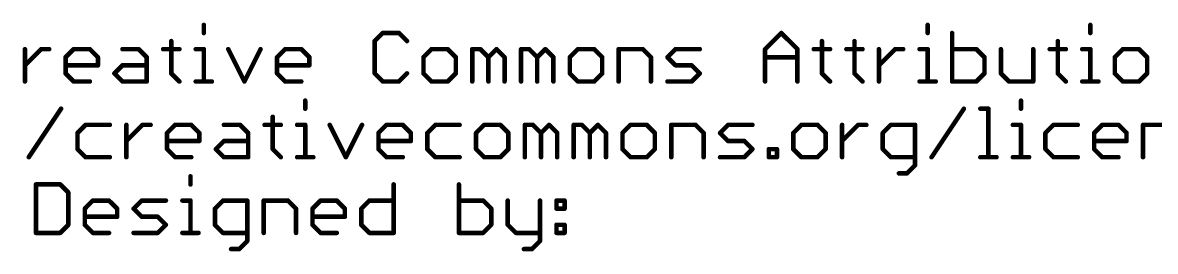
# Model space of a CAD drawing. Extents: x -41 to 66, y -18 to 51.
# Drawn here: x -9.26 to 28.74, y -18.32 to -10.65 of the extents above; entities that cross this region are included whole.
import ezdxf

# ---------------------------------------------------------------- set-up
doc = ezdxf.new("R2010")
doc.units = 0
doc.layers.add('51', color=53, linetype='CONTINUOUS')

msp = doc.modelspace()

# ---------------------------------------------------------------- linework, layer by layer
at = {"layer": '51', "const_width": 0.1524}
for points in [[(-3.1838, -10.7256), (-3.1838, -10.9968)], [(2.8191, -10.9968), (2.548, -11.268)], [(3.3615, -10.9968), (2.8191, -10.9968)], [(3.6326, -11.268), (3.3615, -10.9968)], [(15.6452, -11.5391), (16.1876, -10.9968)], [(16.1876, -10.9968), (16.7299, -11.5391)], [(21.1007, -10.7256), (21.1007, -10.9968)], [(21.921, -10.9968), (21.921, -12.6238)], [(26.5579, -10.7256), (26.5579, -10.9968)], [(-4.2752, -11.268), (-4.2752, -12.3526)], [(2.548, -11.268), (2.548, -12.3526)], [(17.5536, -11.268), (17.5536, -12.3526)], [(18.645, -11.268), (18.645, -12.3526)], [(25.4665, -11.268), (25.4665, -12.3526)], [(-9.185, -12.6238), (-9.185, -11.5391)], [(-9.185, -12.0815), (-8.6426, -11.5391)], [(-8.6426, -11.5391), (-8.3715, -11.5391)], [(-7.8207, -11.8103), (-7.5495, -11.5391)], [(-7.8207, -12.3526), (-7.8207, -11.8103)], [(-7.5495, -11.5391), (-7.0072, -11.5391)], [(-7.0072, -11.5391), (-6.736, -11.8103)], [(-6.736, -11.8103), (-6.736, -12.0815)], [(-5.9124, -11.5391), (-5.37, -11.5391)], [(-5.37, -11.5391), (-5.0989, -11.8103)], [(-5.0989, -11.8103), (-5.0989, -12.6238)], [(-4.5464, -11.5391), (-4.004, -11.5391)], [(-3.4549, -11.5391), (-3.1838, -11.5391)], [(-3.1838, -11.5391), (-3.1838, -12.6238)], [(-2.3635, -11.5391), (-1.8212, -12.6238)], [(-1.8212, -12.6238), (-1.2788, -11.5391)], [(-0.7263, -11.8103), (-0.4552, -11.5391)], [(-0.7263, -12.3526), (-0.7263, -11.8103)], [(-0.4552, -11.5391), (0.0872, -11.5391)], [(0.0872, -11.5391), (0.3583, -11.8103)], [(0.3583, -11.8103), (0.3583, -12.0815)], [(4.4563, -11.5391), (4.1851, -11.8103)], [(4.1851, -11.8103), (4.1851, -12.3526)], [(4.9986, -11.5391), (4.4563, -11.5391)], [(5.2698, -11.8103), (4.9986, -11.5391)], [(5.2698, -12.3526), (5.2698, -11.8103)], [(5.8223, -12.6238), (5.8223, -11.5391)], [(5.8223, -11.5391), (6.0935, -11.5391)], [(6.0935, -11.5391), (6.3646, -11.8103)], [(6.3646, -11.8103), (6.6358, -11.5391)], [(6.3646, -11.8103), (6.3646, -12.6238)], [(6.6358, -11.5391), (6.907, -11.8103)], [(6.907, -11.8103), (6.907, -12.6238)], [(7.4595, -12.6238), (7.4595, -11.5391)], [(7.4595, -11.5391), (7.7306, -11.5391)], [(7.7306, -11.5391), (8.0018, -11.8103)], [(8.0018, -11.8103), (8.2729, -11.5391)], [(8.0018, -11.8103), (8.0018, -12.6238)], [(8.2729, -11.5391), (8.5441, -11.8103)], [(8.5441, -11.8103), (8.5441, -12.6238)], [(9.3678, -11.5391), (9.0966, -11.8103)], [(9.0966, -11.8103), (9.0966, -12.3526)], [(9.9101, -11.5391), (9.3678, -11.5391)], [(10.1813, -11.8103), (9.9101, -11.5391)], [(10.1813, -12.3526), (10.1813, -11.8103)], [(10.7338, -12.6238), (10.7338, -11.5391)], [(10.7338, -11.5391), (11.5473, -11.5391)], [(11.5473, -11.5391), (11.8184, -11.8103)], [(11.8184, -11.8103), (11.8184, -12.6238)], [(12.3709, -11.8103), (12.6421, -11.5391)], [(12.6421, -12.0815), (12.3709, -11.8103)], [(12.6421, -11.5391), (13.4556, -11.5391)], [(15.6452, -12.6238), (15.6452, -11.5391)], [(15.6452, -11.8103), (16.7299, -11.8103)], [(16.7299, -11.5391), (16.7299, -12.6238)], [(17.2824, -11.5391), (17.8247, -11.5391)], [(18.3738, -11.5391), (18.9162, -11.5391)], [(19.4653, -12.6238), (19.4653, -11.5391)], [(19.4653, -12.0815), (20.0076, -11.5391)], [(20.0076, -11.5391), (20.2788, -11.5391)], [(20.8296, -11.5391), (21.1007, -11.5391)], [(21.1007, -11.5391), (21.1007, -12.6238)], [(22.7345, -11.5391), (21.921, -11.5391)], [(23.0057, -11.8103), (22.7345, -11.5391)], [(23.0057, -12.3526), (23.0057, -11.8103)], [(23.5582, -11.5391), (23.5582, -12.3526)], [(24.6428, -12.6238), (24.6428, -11.5391)], [(25.1953, -11.5391), (25.7376, -11.5391)], [(26.2867, -11.5391), (26.5579, -11.5391)], [(26.5579, -11.5391), (26.5579, -12.6238)], [(27.6493, -11.5391), (27.3782, -11.8103)], [(27.3782, -11.8103), (27.3782, -12.3526)], [(28.1917, -11.5391), (27.6493, -11.5391)], [(28.4628, -11.8103), (28.1917, -11.5391)], [(28.4628, -12.3526), (28.4628, -11.8103)], [(-6.736, -12.0815), (-7.8207, -12.0815)], [(-6.1835, -12.3526), (-5.9124, -12.0815)], [(-5.9124, -12.0815), (-5.0989, -12.0815)], [(0.3583, -12.0815), (-0.7263, -12.0815)], [(13.1844, -12.0815), (12.6421, -12.0815)], [(13.4556, -12.3526), (13.1844, -12.0815)], [(-7.5495, -12.6238), (-7.8207, -12.3526)], [(-5.9124, -12.6238), (-6.1835, -12.3526)], [(-4.2752, -12.3526), (-4.004, -12.6238)], [(-0.4552, -12.6238), (-0.7263, -12.3526)], [(2.548, -12.3526), (2.8191, -12.6238)], [(3.3615, -12.6238), (3.6326, -12.3526)], [(4.1851, -12.3526), (4.4563, -12.6238)], [(4.9986, -12.6238), (5.2698, -12.3526)], [(9.0966, -12.3526), (9.3678, -12.6238)], [(9.9101, -12.6238), (10.1813, -12.3526)], [(13.1844, -12.6238), (13.4556, -12.3526)], [(17.5536, -12.3526), (17.8247, -12.6238)], [(18.645, -12.3526), (18.9162, -12.6238)], [(22.7345, -12.6238), (23.0057, -12.3526)], [(23.5582, -12.3526), (23.8293, -12.6238)], [(25.4665, -12.3526), (25.7376, -12.6238)], [(27.3782, -12.3526), (27.6493, -12.6238)], [(28.1917, -12.6238), (28.4628, -12.3526)], [(-7.0072, -12.6238), (-7.5495, -12.6238)], [(-5.0989, -12.6238), (-5.9124, -12.6238)], [(-3.4549, -12.6238), (-2.9126, -12.6238)], [(0.0872, -12.6238), (-0.4552, -12.6238)], [(2.8191, -12.6238), (3.3615, -12.6238)], [(4.4563, -12.6238), (4.9986, -12.6238)], [(9.3678, -12.6238), (9.9101, -12.6238)], [(12.3709, -12.6238), (13.1844, -12.6238)], [(20.8296, -12.6238), (21.3719, -12.6238)], [(21.921, -12.6238), (22.7345, -12.6238)], [(23.8293, -12.6238), (24.6428, -12.6238)], [(26.2867, -12.6238), (26.8291, -12.6238)], [(27.6493, -12.6238), (28.1917, -12.6238)], [(0.219, -13.2656), (0.219, -13.5368)], [(24.2306, -13.2656), (24.2306, -13.5368)], [(-9.0566, -15.1638), (-7.9719, -13.5368)], [(21.2308, -15.1638), (22.3155, -13.5368)], [(22.868, -13.5368), (23.1391, -13.5368)], [(23.1391, -13.5368), (23.1391, -15.1638)], [(-7.1482, -14.0791), (-7.4194, -14.3503)], [(-6.3348, -14.0791), (-7.1482, -14.0791)], [(-5.7823, -15.1638), (-5.7823, -14.0791)], [(-5.7823, -14.6215), (-5.2399, -14.0791)], [(-5.2399, -14.0791), (-4.9688, -14.0791)], [(-4.418, -14.3503), (-4.1468, -14.0791)], [(-4.1468, -14.0791), (-3.6045, -14.0791)], [(-3.6045, -14.0791), (-3.3333, -14.3503)], [(-2.5096, -14.0791), (-1.9673, -14.0791)], [(-1.9673, -14.0791), (-1.6961, -14.3503)], [(-1.1436, -14.0791), (-0.6013, -14.0791)], [(-0.8725, -13.808), (-0.8725, -14.8926)], [(-0.0522, -14.0791), (0.219, -14.0791)], [(0.219, -14.0791), (0.219, -15.1638)], [(1.0392, -14.0791), (1.5816, -15.1638)], [(1.5816, -15.1638), (2.1239, -14.0791)], [(2.6764, -14.3503), (2.9476, -14.0791)], [(2.9476, -14.0791), (3.4899, -14.0791)], [(3.4899, -14.0791), (3.761, -14.3503)], [(4.5847, -14.0791), (4.3135, -14.3503)], [(5.3982, -14.0791), (4.5847, -14.0791)], [(6.2219, -14.0791), (5.9507, -14.3503)], [(6.7642, -14.0791), (6.2219, -14.0791)], [(7.0354, -14.3503), (6.7642, -14.0791)], [(7.5879, -15.1638), (7.5879, -14.0791)], [(7.5879, -14.0791), (7.859, -14.0791)], [(7.859, -14.0791), (8.1302, -14.3503)], [(8.1302, -14.3503), (8.4014, -14.0791)], [(8.4014, -14.0791), (8.6725, -14.3503)], [(9.225, -15.1638), (9.225, -14.0791)], [(9.225, -14.0791), (9.4962, -14.0791)], [(9.4962, -14.0791), (9.7673, -14.3503)], [(9.7673, -14.3503), (10.0385, -14.0791)], [(10.0385, -14.0791), (10.3097, -14.3503)], [(11.1333, -14.0791), (10.8622, -14.3503)], [(11.6757, -14.0791), (11.1333, -14.0791)], [(11.9468, -14.3503), (11.6757, -14.0791)], [(12.4993, -15.1638), (12.4993, -14.0791)], [(12.4993, -14.0791), (13.3128, -14.0791)], [(13.3128, -14.0791), (13.584, -14.3503)], [(14.1365, -14.3503), (14.4076, -14.0791)], [(14.4076, -14.0791), (15.2211, -14.0791)], [(16.8634, -14.0791), (16.5922, -14.3503)], [(17.4057, -14.0791), (16.8634, -14.0791)], [(17.6769, -14.3503), (17.4057, -14.0791)], [(18.2294, -15.1638), (18.2294, -14.0791)], [(18.2294, -14.6215), (18.7717, -14.0791)], [(18.7717, -14.0791), (19.0429, -14.0791)], [(19.8648, -14.0791), (19.5937, -14.3503)], [(20.6783, -14.0791), (19.8648, -14.0791)], [(20.6783, -15.435), (20.6783, -14.0791)], [(23.9594, -14.0791), (24.2306, -14.0791)], [(24.2306, -14.0791), (24.2306, -15.1638)], [(25.322, -14.0791), (25.0509, -14.3503)], [(26.1355, -14.0791), (25.322, -14.0791)], [(26.688, -14.3503), (26.9592, -14.0791)], [(26.9592, -14.0791), (27.5015, -14.0791)], [(27.5015, -14.0791), (27.7727, -14.3503)], [(28.3252, -15.1638), (28.3252, -14.0791)], [(28.3252, -14.0791), (29.1387, -14.0791)], [(-7.4194, -14.3503), (-7.4194, -14.8926)], [(-4.418, -14.8926), (-4.418, -14.3503)], [(-3.3333, -14.3503), (-3.3333, -14.6215)], [(-1.6961, -14.3503), (-1.6961, -15.1638)], [(2.6764, -14.8926), (2.6764, -14.3503)], [(3.761, -14.3503), (3.761, -14.6215)], [(4.3135, -14.3503), (4.3135, -14.8926)], [(5.9507, -14.3503), (5.9507, -14.8926)], [(7.0354, -14.8926), (7.0354, -14.3503)], [(8.1302, -14.3503), (8.1302, -15.1638)], [(8.6725, -14.3503), (8.6725, -15.1638)], [(9.7673, -14.3503), (9.7673, -15.1638)], [(10.3097, -14.3503), (10.3097, -15.1638)], [(10.8622, -14.3503), (10.8622, -14.8926)], [(11.9468, -14.8926), (11.9468, -14.3503)], [(13.584, -14.3503), (13.584, -15.1638)], [(14.4076, -14.6215), (14.1365, -14.3503)], [(16.5922, -14.3503), (16.5922, -14.8926)], [(17.6769, -14.8926), (17.6769, -14.3503)], [(19.5937, -14.3503), (19.5937, -14.8926)], [(25.0509, -14.3503), (25.0509, -14.8926)], [(26.688, -14.8926), (26.688, -14.3503)], [(27.7727, -14.3503), (27.7727, -14.6215)], [(-7.4194, -14.8926), (-7.1482, -15.1638)], [(-3.3333, -14.6215), (-4.418, -14.6215)], [(-4.1468, -15.1638), (-4.418, -14.8926)], [(-2.7808, -14.8926), (-2.5096, -14.6215)], [(-2.5096, -15.1638), (-2.7808, -14.8926)], [(-2.5096, -14.6215), (-1.6961, -14.6215)], [(-0.8725, -14.8926), (-0.6013, -15.1638)], [(3.761, -14.6215), (2.6764, -14.6215)], [(2.9476, -15.1638), (2.6764, -14.8926)], [(4.3135, -14.8926), (4.5847, -15.1638)], [(5.9507, -14.8926), (6.2219, -15.1638)], [(6.7642, -15.1638), (7.0354, -14.8926)], [(10.8622, -14.8926), (11.1333, -15.1638)], [(11.6757, -15.1638), (11.9468, -14.8926)], [(14.95, -14.6215), (14.4076, -14.6215)], [(15.2211, -14.8926), (14.95, -14.6215)], [(14.95, -15.1638), (15.2211, -14.8926)], [(15.7736, -15.1638), (15.7736, -14.8926)], [(15.7736, -14.8926), (16.0448, -14.8926)], [(16.0448, -14.8926), (16.0448, -15.1638)], [(16.5922, -14.8926), (16.8634, -15.1638)], [(17.4057, -15.1638), (17.6769, -14.8926)], [(19.5937, -14.8926), (19.8648, -15.1638)], [(25.0509, -14.8926), (25.322, -15.1638)], [(27.7727, -14.6215), (26.688, -14.6215)], [(26.9592, -15.1638), (26.688, -14.8926)], [(-7.1482, -15.1638), (-6.3348, -15.1638)], [(-3.6045, -15.1638), (-4.1468, -15.1638)], [(-1.6961, -15.1638), (-2.5096, -15.1638)], [(-0.0522, -15.1638), (0.4901, -15.1638)], [(3.4899, -15.1638), (2.9476, -15.1638)], [(4.5847, -15.1638), (5.3982, -15.1638)], [(6.2219, -15.1638), (6.7642, -15.1638)], [(11.1333, -15.1638), (11.6757, -15.1638)], [(14.1365, -15.1638), (14.95, -15.1638)], [(16.0448, -15.1638), (15.7736, -15.1638)], [(16.8634, -15.1638), (17.4057, -15.1638)], [(19.8648, -15.1638), (20.6783, -15.1638)], [(22.868, -15.1638), (23.4103, -15.1638)], [(23.9594, -15.1638), (24.5017, -15.1638)], [(25.322, -15.1638), (26.1355, -15.1638)], [(27.5015, -15.1638), (26.9592, -15.1638)], [(20.4072, -15.7061), (20.6783, -15.435)], [(-3.6312, -15.8056), (-3.6312, -16.0768)], [(20.136, -15.7061), (20.4072, -15.7061)], [(-8.8138, -16.0768), (-8.8138, -17.7038)], [(-8.0003, -16.0768), (-8.8138, -16.0768)], [(-7.7291, -16.348), (-8.0003, -16.0768)], [(-7.7291, -17.4326), (-7.7291, -16.348)], [(3.1852, -16.0768), (3.1852, -17.7038)], [(5.3749, -16.0768), (5.3749, -17.7038)], [(-7.1766, -16.8903), (-6.9055, -16.6191)], [(-6.9055, -16.6191), (-6.3632, -16.6191)], [(-6.3632, -16.6191), (-6.092, -16.8903)], [(-5.5395, -16.8903), (-5.2683, -16.6191)], [(-5.2683, -16.6191), (-4.4548, -16.6191)], [(-3.9023, -16.6191), (-3.6312, -16.6191)], [(-3.6312, -16.6191), (-3.6312, -17.7038)], [(-2.5397, -16.6191), (-2.8109, -16.8903)], [(-1.7262, -16.6191), (-2.5397, -16.6191)], [(-1.7262, -17.975), (-1.7262, -16.6191)], [(-1.1737, -17.7038), (-1.1737, -16.6191)], [(-1.1737, -16.6191), (-0.3602, -16.6191)], [(-0.3602, -16.6191), (-0.0891, -16.8903)], [(0.4634, -16.8903), (0.7346, -16.6191)], [(0.7346, -16.6191), (1.2769, -16.6191)], [(1.2769, -16.6191), (1.5481, -16.8903)], [(2.1006, -16.8903), (2.3717, -16.6191)], [(2.3717, -16.6191), (3.1852, -16.6191)], [(6.1884, -16.6191), (5.3749, -16.6191)], [(6.4595, -16.8903), (6.1884, -16.6191)], [(7.012, -16.6191), (7.012, -17.4326)], [(8.0967, -16.6191), (8.0967, -17.975)], [(8.6492, -16.6191), (8.9204, -16.6191)], [(8.6492, -16.8903), (8.6492, -16.6191)], [(8.9204, -16.6191), (8.9204, -16.8903)], [(-7.1766, -17.4326), (-7.1766, -16.8903)], [(-6.092, -17.1615), (-7.1766, -17.1615)], [(-6.092, -16.8903), (-6.092, -17.1615)], [(-5.2683, -17.1615), (-5.5395, -16.8903)], [(-4.726, -17.1615), (-5.2683, -17.1615)], [(-4.4548, -17.4326), (-4.726, -17.1615)], [(-2.8109, -16.8903), (-2.8109, -17.4326)], [(-0.0891, -16.8903), (-0.0891, -17.7038)], [(0.4634, -17.4326), (0.4634, -16.8903)], [(1.5481, -17.1615), (0.4634, -17.1615)], [(1.5481, -16.8903), (1.5481, -17.1615)], [(2.1006, -17.4326), (2.1006, -16.8903)], [(6.4595, -17.4326), (6.4595, -16.8903)], [(8.9204, -16.8903), (8.6492, -16.8903)], [(-8.0003, -17.7038), (-7.7291, -17.4326)], [(-6.9055, -17.7038), (-7.1766, -17.4326)], [(-4.726, -17.7038), (-4.4548, -17.4326)], [(-2.8109, -17.4326), (-2.5397, -17.7038)], [(0.7346, -17.7038), (0.4634, -17.4326)], [(2.3717, -17.7038), (2.1006, -17.4326)], [(6.1884, -17.7038), (6.4595, -17.4326)], [(7.012, -17.4326), (7.2832, -17.7038)], [(8.6492, -17.4326), (8.9204, -17.4326)], [(8.6492, -17.7038), (8.6492, -17.4326)], [(8.9204, -17.4326), (8.9204, -17.7038)], [(-8.8138, -17.7038), (-8.0003, -17.7038)], [(-6.3632, -17.7038), (-6.9055, -17.7038)], [(-5.5395, -17.7038), (-4.726, -17.7038)], [(-3.9023, -17.7038), (-3.36, -17.7038)], [(-2.5397, -17.7038), (-1.7262, -17.7038)], [(1.2769, -17.7038), (0.7346, -17.7038)], [(3.1852, -17.7038), (2.3717, -17.7038)], [(5.3749, -17.7038), (6.1884, -17.7038)], [(7.2832, -17.7038), (8.0967, -17.7038)], [(8.9204, -17.7038), (8.6492, -17.7038)], [(-2.2686, -18.2461), (-1.9974, -18.2461)], [(-1.9974, -18.2461), (-1.7262, -17.975)], [(7.8255, -18.2461), (7.5544, -18.2461)], [(8.0967, -17.975), (7.8255, -18.2461)]]:
    msp.add_lwpolyline(points, dxfattribs=at)
at = {"layer": '51', "const_width": 0.0762}
for points in [[(-3.1457, -10.7256, 1), (-3.2219, -10.7256)], [(-3.2219, -10.9968, 1), (-3.1457, -10.9968)], [(2.8191, -10.9587, 1), (2.8191, -11.0349)], [(2.8461, -11.0238, 1), (2.7922, -10.9699)], [(3.3884, -10.9699, 1), (3.3345, -11.0238)], [(3.3615, -11.0349, 1), (3.3615, -10.9587)], [(16.2145, -10.9699, 1), (16.1606, -11.0238)], [(16.2145, -11.0238, 1), (16.1606, -10.9699)], [(21.1388, -10.7256, 1), (21.0626, -10.7256)], [(21.0626, -10.9968, 1), (21.1388, -10.9968)], [(21.9591, -10.9968, 1), (21.8829, -10.9968)], [(26.596, -10.7256, 1), (26.5198, -10.7256)], [(26.5198, -10.9968, 1), (26.596, -10.9968)], [(-4.2371, -11.268, 1), (-4.3133, -11.268)], [(2.521, -11.241, 1), (2.5749, -11.2949)], [(2.5861, -11.268, 1), (2.5099, -11.268)], [(3.6057, -11.2949, 1), (3.6596, -11.241)], [(17.5917, -11.268, 1), (17.5155, -11.268)], [(18.6831, -11.268, 1), (18.6069, -11.268)], [(25.5046, -11.268, 1), (25.4284, -11.268)], [(-9.1469, -11.5391, 1), (-9.2231, -11.5391)], [(-8.6426, -11.501, 1), (-8.6426, -11.5772)], [(-8.6157, -11.5661, 1), (-8.6696, -11.5122)], [(-8.3715, -11.5772, 1), (-8.3715, -11.501)], [(-7.7826, -11.8103, 1), (-7.8588, -11.8103)], [(-7.8476, -11.7834, 1), (-7.7937, -11.8372)], [(-7.5495, -11.501, 1), (-7.5495, -11.5772)], [(-7.5226, -11.5661, 1), (-7.5765, -11.5122)], [(-6.9802, -11.5122, 1), (-7.0341, -11.5661)], [(-7.0072, -11.5772, 1), (-7.0072, -11.501)], [(-6.6979, -11.8103, 1), (-6.7741, -11.8103)], [(-6.763, -11.8372, 1), (-6.7091, -11.7834)], [(-5.9124, -11.501, 1), (-5.9124, -11.5772)], [(-5.3431, -11.5122, 1), (-5.397, -11.5661)], [(-5.37, -11.5772, 1), (-5.37, -11.501)], [(-5.0608, -11.8103, 1), (-5.137, -11.8103)], [(-5.1258, -11.8372, 1), (-5.0719, -11.7834)], [(-4.5464, -11.501, 1), (-4.5464, -11.5772)], [(-4.004, -11.5772, 1), (-4.004, -11.501)], [(-3.4549, -11.501, 1), (-3.4549, -11.5772)], [(-3.1457, -11.5391, 1), (-3.2219, -11.5391)], [(-3.1838, -11.5772, 1), (-3.1838, -11.501)], [(-2.3294, -11.5221, 1), (-2.3976, -11.5562)], [(-1.2448, -11.5562, 1), (-1.3129, -11.5221)], [(-0.6882, -11.8103, 1), (-0.7644, -11.8103)], [(-0.7533, -11.7834, 1), (-0.6994, -11.8372)], [(-0.4552, -11.501, 1), (-0.4552, -11.5772)], [(-0.4282, -11.5661, 1), (-0.4821, -11.5122)], [(0.1141, -11.5122, 1), (0.0602, -11.5661)], [(0.0872, -11.5772, 1), (0.0872, -11.501)], [(0.3964, -11.8103, 1), (0.3202, -11.8103)], [(0.3314, -11.8372, 1), (0.3853, -11.7834)], [(4.2232, -11.8103, 1), (4.147, -11.8103)], [(4.1582, -11.7834, 1), (4.2121, -11.8372)], [(4.4563, -11.501, 1), (4.4563, -11.5772)], [(4.4832, -11.5661, 1), (4.4294, -11.5122)], [(5.0256, -11.5122, 1), (4.9717, -11.5661)], [(4.9986, -11.5772, 1), (4.9986, -11.501)], [(5.3079, -11.8103, 1), (5.2317, -11.8103)], [(5.2429, -11.8372, 1), (5.2967, -11.7834)], [(5.8604, -11.5391, 1), (5.7842, -11.5391)], [(5.8223, -11.501, 1), (5.8223, -11.5772)], [(6.1204, -11.5122, 1), (6.0665, -11.5661)], [(6.0935, -11.5772, 1), (6.0935, -11.501)], [(6.4027, -11.8103, 1), (6.3265, -11.8103)], [(6.3377, -11.7834, 1), (6.3916, -11.8372)], [(6.3377, -11.8372, 1), (6.3916, -11.7834)], [(6.6627, -11.5122, 1), (6.6088, -11.5661)], [(6.6627, -11.5661, 1), (6.6088, -11.5122)], [(6.9451, -11.8103, 1), (6.8689, -11.8103)], [(6.88, -11.8372, 1), (6.9339, -11.7834)], [(7.4976, -11.5391, 1), (7.4214, -11.5391)], [(7.4595, -11.501, 1), (7.4595, -11.5772)], [(7.7576, -11.5122, 1), (7.7037, -11.5661)], [(7.7306, -11.5772, 1), (7.7306, -11.501)], [(8.0399, -11.8103, 1), (7.9637, -11.8103)], [(7.9748, -11.7834, 1), (8.0287, -11.8372)], [(7.9748, -11.8372, 1), (8.0287, -11.7834)], [(8.2999, -11.5122, 1), (8.246, -11.5661)], [(8.2999, -11.5661, 1), (8.246, -11.5122)], [(8.5822, -11.8103, 1), (8.506, -11.8103)], [(8.5172, -11.8372, 1), (8.5711, -11.7834)], [(9.1347, -11.8103, 1), (9.0585, -11.8103)], [(9.0697, -11.7834, 1), (9.1235, -11.8372)], [(9.3678, -11.501, 1), (9.3678, -11.5772)], [(9.3947, -11.5661, 1), (9.3408, -11.5122)], [(9.937, -11.5122, 1), (9.8832, -11.5661)], [(9.9101, -11.5772, 1), (9.9101, -11.501)], [(10.2194, -11.8103, 1), (10.1432, -11.8103)], [(10.1543, -11.8372, 1), (10.2082, -11.7834)], [(10.7719, -11.5391, 1), (10.6957, -11.5391)], [(10.7338, -11.501, 1), (10.7338, -11.5772)], [(11.5742, -11.5122, 1), (11.5203, -11.5661)], [(11.5473, -11.5772, 1), (11.5473, -11.501)], [(11.8565, -11.8103, 1), (11.7803, -11.8103)], [(11.7915, -11.8372, 1), (11.8454, -11.7834)], [(12.3979, -11.7834, 1), (12.344, -11.8372)], [(12.344, -11.7834, 1), (12.3979, -11.8372)], [(12.6421, -11.501, 1), (12.6421, -11.5772)], [(12.669, -11.5661, 1), (12.6151, -11.5122)], [(13.4556, -11.5772, 1), (13.4556, -11.501)], [(15.6833, -11.5391, 1), (15.6071, -11.5391)], [(15.6183, -11.5122, 1), (15.6722, -11.5661)], [(15.6452, -11.7722, 1), (15.6452, -11.8484)], [(16.768, -11.5391, 1), (16.6918, -11.5391)], [(16.7029, -11.5661, 1), (16.7568, -11.5122)], [(16.7299, -11.8484, 1), (16.7299, -11.7722)], [(17.2824, -11.501, 1), (17.2824, -11.5772)], [(17.8247, -11.5772, 1), (17.8247, -11.501)], [(18.3738, -11.501, 1), (18.3738, -11.5772)], [(18.9162, -11.5772, 1), (18.9162, -11.501)], [(19.5034, -11.5391, 1), (19.4272, -11.5391)], [(20.0076, -11.501, 1), (20.0076, -11.5772)], [(20.0345, -11.5661, 1), (19.9806, -11.5122)], [(20.2788, -11.5772, 1), (20.2788, -11.501)], [(20.8296, -11.501, 1), (20.8296, -11.5772)], [(21.1388, -11.5391, 1), (21.0626, -11.5391)], [(21.1007, -11.5772, 1), (21.1007, -11.501)], [(21.921, -11.501, 1), (21.921, -11.5772)], [(22.7614, -11.5122, 1), (22.7075, -11.5661)], [(22.7345, -11.5772, 1), (22.7345, -11.501)], [(23.0438, -11.8103, 1), (22.9676, -11.8103)], [(22.9787, -11.8372, 1), (23.0326, -11.7834)], [(23.5963, -11.5391, 1), (23.5201, -11.5391)], [(24.6809, -11.5391, 1), (24.6047, -11.5391)], [(25.1953, -11.501, 1), (25.1953, -11.5772)], [(25.7376, -11.5772, 1), (25.7376, -11.501)], [(26.2867, -11.501, 1), (26.2867, -11.5772)], [(26.596, -11.5391, 1), (26.5198, -11.5391)], [(26.5579, -11.5772, 1), (26.5579, -11.501)], [(27.4163, -11.8103, 1), (27.3401, -11.8103)], [(27.3512, -11.7834, 1), (27.4051, -11.8372)], [(27.6493, -11.501, 1), (27.6493, -11.5772)], [(27.6763, -11.5661, 1), (27.6224, -11.5122)], [(28.2186, -11.5122, 1), (28.1647, -11.5661)], [(28.1917, -11.5772, 1), (28.1917, -11.501)], [(28.5009, -11.8103, 1), (28.4247, -11.8103)], [(28.4359, -11.8372, 1), (28.4898, -11.7834)], [(-9.2119, -12.0545, 1), (-9.158, -12.1084)], [(-7.8207, -12.0434, 1), (-7.8207, -12.1196)], [(-6.7741, -12.0815, 1), (-6.6979, -12.0815)], [(-6.736, -12.1196, 1), (-6.736, -12.0434)], [(-5.9124, -12.0434, 1), (-5.9124, -12.1196)], [(-5.8854, -12.1084, 1), (-5.9393, -12.0545)], [(-5.0989, -12.1196, 1), (-5.0989, -12.0434)], [(-0.7263, -12.0434, 1), (-0.7263, -12.1196)], [(0.3202, -12.0815, 1), (0.3964, -12.0815)], [(0.3583, -12.1196, 1), (0.3583, -12.0434)], [(12.6421, -12.0434, 1), (12.6421, -12.1196)], [(12.6151, -12.1084, 1), (12.669, -12.0545)], [(13.2114, -12.0545, 1), (13.1575, -12.1084)], [(13.1844, -12.1196, 1), (13.1844, -12.0434)], [(19.4383, -12.0545, 1), (19.4922, -12.1084)], [(-7.7937, -12.3257, 1), (-7.8476, -12.3796)], [(-7.8588, -12.3526, 1), (-7.7826, -12.3526)], [(-6.1566, -12.3257, 1), (-6.2105, -12.3796)], [(-6.2105, -12.3257, 1), (-6.1566, -12.3796)], [(-4.2483, -12.3257, 1), (-4.3021, -12.3796)], [(-4.3133, -12.3526, 1), (-4.2371, -12.3526)], [(-0.6994, -12.3257, 1), (-0.7533, -12.3796)], [(-0.7644, -12.3526, 1), (-0.6882, -12.3526)], [(2.5749, -12.3257, 1), (2.521, -12.3796)], [(2.5099, -12.3526, 1), (2.5861, -12.3526)], [(3.6596, -12.3796, 1), (3.6057, -12.3257)], [(4.2121, -12.3257, 1), (4.1582, -12.3796)], [(4.147, -12.3526, 1), (4.2232, -12.3526)], [(5.2317, -12.3526, 1), (5.3079, -12.3526)], [(5.2967, -12.3796, 1), (5.2429, -12.3257)], [(9.1235, -12.3257, 1), (9.0697, -12.3796)], [(9.0585, -12.3526, 1), (9.1347, -12.3526)], [(10.1432, -12.3526, 1), (10.2194, -12.3526)], [(10.2082, -12.3796, 1), (10.1543, -12.3257)], [(13.4825, -12.3796, 1), (13.4286, -12.3257)], [(13.4286, -12.3796, 1), (13.4825, -12.3257)], [(17.5805, -12.3257, 1), (17.5266, -12.3796)], [(17.5155, -12.3526, 1), (17.5917, -12.3526)], [(18.6719, -12.3257, 1), (18.618, -12.3796)], [(18.6069, -12.3526, 1), (18.6831, -12.3526)], [(22.9676, -12.3526, 1), (23.0438, -12.3526)], [(23.0326, -12.3796, 1), (22.9787, -12.3257)], [(23.5851, -12.3257, 1), (23.5312, -12.3796)], [(23.5201, -12.3526, 1), (23.5963, -12.3526)], [(25.4934, -12.3257, 1), (25.4395, -12.3796)], [(25.4284, -12.3526, 1), (25.5046, -12.3526)], [(27.4051, -12.3257, 1), (27.3512, -12.3796)], [(27.3401, -12.3526, 1), (27.4163, -12.3526)], [(28.4247, -12.3526, 1), (28.5009, -12.3526)], [(28.4898, -12.3796, 1), (28.4359, -12.3257)], [(-9.2231, -12.6238, 1), (-9.1469, -12.6238)], [(-7.5495, -12.5857, 1), (-7.5495, -12.6619)], [(-7.5765, -12.6507, 1), (-7.5226, -12.5969)], [(-7.0072, -12.6619, 1), (-7.0072, -12.5857)], [(-5.9124, -12.5857, 1), (-5.9124, -12.6619)], [(-5.9393, -12.6507, 1), (-5.8854, -12.5969)], [(-5.137, -12.6238, 1), (-5.0608, -12.6238)], [(-5.0989, -12.6619, 1), (-5.0989, -12.5857)], [(-4.031, -12.6507, 1), (-3.9771, -12.5969)], [(-3.4549, -12.5857, 1), (-3.4549, -12.6619)], [(-3.2219, -12.6238, 1), (-3.1457, -12.6238)], [(-2.9126, -12.6619, 1), (-2.9126, -12.5857)], [(-1.8552, -12.6068, 1), (-1.7871, -12.6408)], [(-1.8552, -12.6408, 1), (-1.7871, -12.6068)], [(-0.4552, -12.5857, 1), (-0.4552, -12.6619)], [(-0.4821, -12.6507, 1), (-0.4282, -12.5969)], [(0.0872, -12.6619, 1), (0.0872, -12.5857)], [(2.8191, -12.5857, 1), (2.8191, -12.6619)], [(2.7922, -12.6507, 1), (2.8461, -12.5969)], [(3.3345, -12.5969, 1), (3.3884, -12.6507)], [(3.3615, -12.6619, 1), (3.3615, -12.5857)], [(4.4563, -12.5857, 1), (4.4563, -12.6619)], [(4.4294, -12.6507, 1), (4.4832, -12.5969)], [(4.9717, -12.5969, 1), (5.0256, -12.6507)], [(4.9986, -12.6619, 1), (4.9986, -12.5857)], [(5.7842, -12.6238, 1), (5.8604, -12.6238)], [(6.3265, -12.6238, 1), (6.4027, -12.6238)], [(6.8689, -12.6238, 1), (6.9451, -12.6238)], [(7.4214, -12.6238, 1), (7.4976, -12.6238)], [(7.9637, -12.6238, 1), (8.0399, -12.6238)], [(8.506, -12.6238, 1), (8.5822, -12.6238)], [(9.3678, -12.5857, 1), (9.3678, -12.6619)], [(9.3408, -12.6507, 1), (9.3947, -12.5969)], [(9.8832, -12.5969, 1), (9.937, -12.6507)], [(9.9101, -12.6619, 1), (9.9101, -12.5857)], [(10.6957, -12.6238, 1), (10.7719, -12.6238)], [(11.7803, -12.6238, 1), (11.8565, -12.6238)], [(12.3709, -12.5857, 1), (12.3709, -12.6619)], [(13.1575, -12.5969, 1), (13.2114, -12.6507)], [(13.1844, -12.6619, 1), (13.1844, -12.5857)], [(15.6071, -12.6238, 1), (15.6833, -12.6238)], [(16.6918, -12.6238, 1), (16.768, -12.6238)], [(17.7978, -12.6507, 1), (17.8517, -12.5969)], [(18.8892, -12.6507, 1), (18.9431, -12.5969)], [(19.4272, -12.6238, 1), (19.5034, -12.6238)], [(20.8296, -12.5857, 1), (20.8296, -12.6619)], [(21.0626, -12.6238, 1), (21.1388, -12.6238)], [(21.3719, -12.6619, 1), (21.3719, -12.5857)], [(21.921, -12.5857, 1), (21.921, -12.6619)], [(21.8829, -12.6238, 1), (21.9591, -12.6238)], [(22.7076, -12.5969, 1), (22.7614, -12.6507)], [(22.7345, -12.6619, 1), (22.7345, -12.5857)], [(23.8293, -12.5857, 1), (23.8293, -12.6619)], [(23.8024, -12.6507, 1), (23.8563, -12.5969)], [(24.6047, -12.6238, 1), (24.6809, -12.6238)], [(24.6428, -12.6619, 1), (24.6428, -12.5857)], [(25.7107, -12.6507, 1), (25.7646, -12.5969)], [(26.2867, -12.5857, 1), (26.2867, -12.6619)], [(26.5198, -12.6238, 1), (26.596, -12.6238)], [(26.8291, -12.6619, 1), (26.8291, -12.5857)], [(27.6493, -12.5857, 1), (27.6493, -12.6619)], [(27.6224, -12.6507, 1), (27.6763, -12.5969)], [(28.1647, -12.5969, 1), (28.2186, -12.6507)], [(28.1917, -12.6619, 1), (28.1917, -12.5857)], [(0.2571, -13.2656, 1), (0.1809, -13.2656)], [(24.2687, -13.2656, 1), (24.1925, -13.2656)], [(-7.9402, -13.5579, 1), (-8.0036, -13.5157)], [(0.1809, -13.5368, 1), (0.2571, -13.5368)], [(22.3472, -13.5579, 1), (22.2838, -13.5157)], [(22.868, -13.4987, 1), (22.868, -13.5749)], [(23.1772, -13.5368, 1), (23.101, -13.5368)], [(23.1391, -13.5749, 1), (23.1391, -13.4987)], [(24.1925, -13.5368, 1), (24.2687, -13.5368)], [(-7.1482, -14.041, 1), (-7.1482, -14.1172)], [(-7.1213, -14.1061, 1), (-7.1752, -14.0522)], [(-6.3348, -14.1172, 1), (-6.3348, -14.041)], [(-5.7442, -14.0791, 1), (-5.8204, -14.0791)], [(-5.2399, -14.041, 1), (-5.2399, -14.1172)], [(-5.213, -14.1061, 1), (-5.2669, -14.0522)], [(-4.9688, -14.1172, 1), (-4.9688, -14.041)], [(-4.1468, -14.041, 1), (-4.1468, -14.1172)], [(-4.1199, -14.1061, 1), (-4.1737, -14.0522)], [(-3.5775, -14.0522, 1), (-3.6314, -14.1061)], [(-3.6045, -14.1172, 1), (-3.6045, -14.041)], [(-2.5096, -14.041, 1), (-2.5096, -14.1172)], [(-1.9404, -14.0522, 1), (-1.9942, -14.1061)], [(-1.9673, -14.1172, 1), (-1.9673, -14.041)], [(-1.1436, -14.041, 1), (-1.1436, -14.1172)], [(-0.8344, -13.808, 1), (-0.9106, -13.808)], [(-0.6013, -14.1172, 1), (-0.6013, -14.041)], [(-0.0522, -14.041, 1), (-0.0522, -14.1172)], [(0.2571, -14.0791, 1), (0.1809, -14.0791)], [(0.219, -14.1172, 1), (0.219, -14.041)], [(1.0733, -14.0621, 1), (1.0052, -14.0962)], [(2.158, -14.0962, 1), (2.0898, -14.0621)], [(2.9476, -14.041, 1), (2.9476, -14.1172)], [(2.9745, -14.1061, 1), (2.9206, -14.0522)], [(3.5168, -14.0522, 1), (3.4629, -14.1061)], [(3.4899, -14.1172, 1), (3.4899, -14.041)], [(4.5847, -14.041, 1), (4.5847, -14.1172)], [(4.6116, -14.1061, 1), (4.5578, -14.0522)], [(5.3982, -14.1172, 1), (5.3982, -14.041)], [(6.2219, -14.041, 1), (6.2219, -14.1172)], [(6.2488, -14.1061, 1), (6.1949, -14.0522)], [(6.7911, -14.0522, 1), (6.7373, -14.1061)], [(6.7642, -14.1172, 1), (6.7642, -14.041)], [(7.626, -14.0791, 1), (7.5498, -14.0791)], [(7.5879, -14.041, 1), (7.5879, -14.1172)], [(7.886, -14.0522, 1), (7.8321, -14.1061)], [(7.859, -14.1172, 1), (7.859, -14.041)], [(8.4283, -14.0522, 1), (8.3744, -14.1061)], [(8.4283, -14.1061, 1), (8.3744, -14.0522)], [(9.2631, -14.0791, 1), (9.1869, -14.0791)], [(9.225, -14.041, 1), (9.225, -14.1172)], [(9.5231, -14.0522, 1), (9.4692, -14.1061)], [(9.4962, -14.1172, 1), (9.4962, -14.041)], [(10.0654, -14.0522, 1), (10.0116, -14.1061)], [(10.0654, -14.1061, 1), (10.0116, -14.0522)], [(11.1333, -14.041, 1), (11.1333, -14.1172)], [(11.1603, -14.1061, 1), (11.1064, -14.0522)], [(11.7026, -14.0522, 1), (11.6487, -14.1061)], [(11.6757, -14.1172, 1), (11.6757, -14.041)], [(12.5374, -14.0791, 1), (12.4612, -14.0791)], [(12.4993, -14.041, 1), (12.4993, -14.1172)], [(13.3398, -14.0522, 1), (13.2859, -14.1061)], [(13.3128, -14.1172, 1), (13.3128, -14.041)], [(14.4076, -14.041, 1), (14.4076, -14.1172)], [(14.4346, -14.1061, 1), (14.3807, -14.0522)], [(15.2211, -14.1172, 1), (15.2211, -14.041)], [(16.8634, -14.041, 1), (16.8634, -14.1172)], [(16.8903, -14.1061, 1), (16.8364, -14.0522)], [(17.4327, -14.0522, 1), (17.3788, -14.1061)], [(17.4057, -14.1172, 1), (17.4057, -14.041)], [(18.2675, -14.0791, 1), (18.1913, -14.0791)], [(18.7717, -14.041, 1), (18.7717, -14.1172)], [(18.7986, -14.1061, 1), (18.7448, -14.0522)], [(19.0429, -14.1172, 1), (19.0429, -14.041)], [(19.8648, -14.041, 1), (19.8648, -14.1172)], [(19.8918, -14.1061, 1), (19.8379, -14.0522)], [(20.7164, -14.0791, 1), (20.6402, -14.0791)], [(20.6783, -14.1172, 1), (20.6783, -14.041)], [(23.9594, -14.041, 1), (23.9594, -14.1172)], [(24.2687, -14.0791, 1), (24.1925, -14.0791)], [(24.2306, -14.1172, 1), (24.2306, -14.041)], [(25.322, -14.041, 1), (25.322, -14.1172)], [(25.349, -14.1061, 1), (25.2951, -14.0522)], [(26.1355, -14.1172, 1), (26.1355, -14.041)], [(26.9592, -14.041, 1), (26.9592, -14.1172)], [(26.9861, -14.1061, 1), (26.9322, -14.0522)], [(27.5284, -14.0522, 1), (27.4746, -14.1061)], [(27.5015, -14.1172, 1), (27.5015, -14.041)], [(28.3633, -14.0791, 1), (28.2871, -14.0791)], [(28.3252, -14.041, 1), (28.3252, -14.1172)], [(-7.3813, -14.3503, 1), (-7.4575, -14.3503)], [(-7.4464, -14.3234, 1), (-7.3925, -14.3772)], [(-4.3799, -14.3503, 1), (-4.4561, -14.3503)], [(-4.4449, -14.3234, 1), (-4.391, -14.3772)], [(-3.2952, -14.3503, 1), (-3.3714, -14.3503)], [(-3.3602, -14.3772, 1), (-3.3064, -14.3234)], [(-1.658, -14.3503, 1), (-1.7342, -14.3503)], [(-1.7231, -14.3772, 1), (-1.6692, -14.3234)], [(2.7145, -14.3503, 1), (2.6383, -14.3503)], [(2.6494, -14.3234, 1), (2.7033, -14.3772)], [(3.7991, -14.3503, 1), (3.7229, -14.3503)], [(3.7341, -14.3772, 1), (3.788, -14.3234)], [(4.3516, -14.3503, 1), (4.2754, -14.3503)], [(4.2866, -14.3234, 1), (4.3405, -14.3772)], [(5.9888, -14.3503, 1), (5.9126, -14.3503)], [(5.9238, -14.3234, 1), (5.9776, -14.3772)], [(7.0735, -14.3503, 1), (6.9973, -14.3503)], [(7.0084, -14.3772, 1), (7.0623, -14.3234)], [(8.1683, -14.3503, 1), (8.0921, -14.3503)], [(8.1032, -14.3234, 1), (8.1571, -14.3772)], [(8.1032, -14.3772, 1), (8.1571, -14.3234)], [(8.7106, -14.3503, 1), (8.6344, -14.3503)], [(8.6456, -14.3772, 1), (8.6995, -14.3234)], [(9.8054, -14.3503, 1), (9.7292, -14.3503)], [(9.7404, -14.3234, 1), (9.7943, -14.3772)], [(9.7404, -14.3772, 1), (9.7943, -14.3234)], [(10.3478, -14.3503, 1), (10.2716, -14.3503)], [(10.2827, -14.3772, 1), (10.3366, -14.3234)], [(10.9003, -14.3503, 1), (10.8241, -14.3503)], [(10.8352, -14.3234, 1), (10.8891, -14.3772)], [(11.9849, -14.3503, 1), (11.9087, -14.3503)], [(11.9199, -14.3772, 1), (11.9738, -14.3234)], [(13.6221, -14.3503, 1), (13.5459, -14.3503)], [(13.557, -14.3772, 1), (13.6109, -14.3234)], [(14.1634, -14.3234, 1), (14.1095, -14.3772)], [(14.1095, -14.3234, 1), (14.1634, -14.3772)], [(16.6303, -14.3503, 1), (16.5541, -14.3503)], [(16.5653, -14.3234, 1), (16.6192, -14.3772)], [(17.715, -14.3503, 1), (17.6388, -14.3503)], [(17.6499, -14.3772, 1), (17.7038, -14.3234)], [(19.6318, -14.3503, 1), (19.5556, -14.3503)], [(19.5667, -14.3234, 1), (19.6206, -14.3772)], [(25.089, -14.3503, 1), (25.0128, -14.3503)], [(25.0239, -14.3234, 1), (25.0778, -14.3772)], [(26.7261, -14.3503, 1), (26.6499, -14.3503)], [(26.6611, -14.3234, 1), (26.715, -14.3772)], [(27.8108, -14.3503, 1), (27.7346, -14.3503)], [(27.7457, -14.3772, 1), (27.7996, -14.3234)], [(-7.3925, -14.8657, 1), (-7.4464, -14.9196)], [(-5.8092, -14.5945, 1), (-5.7553, -14.6484)], [(-4.418, -14.5834, 1), (-4.418, -14.6596)], [(-4.391, -14.8657, 1), (-4.4449, -14.9196)], [(-3.3714, -14.6215, 1), (-3.2952, -14.6215)], [(-3.3333, -14.6596, 1), (-3.3333, -14.5834)], [(-2.7539, -14.8657, 1), (-2.8077, -14.9196)], [(-2.5096, -14.5834, 1), (-2.5096, -14.6596)], [(-2.4827, -14.6484, 1), (-2.5366, -14.5945)], [(-1.6961, -14.6596, 1), (-1.6961, -14.5834)], [(-0.8455, -14.8657, 1), (-0.8994, -14.9196)], [(2.7033, -14.8657, 1), (2.6494, -14.9196)], [(2.6764, -14.5834, 1), (2.6764, -14.6596)], [(3.7229, -14.6215, 1), (3.7991, -14.6215)], [(3.761, -14.6596, 1), (3.761, -14.5834)], [(4.3405, -14.8657, 1), (4.2866, -14.9196)], [(5.9776, -14.8657, 1), (5.9238, -14.9196)], [(7.0623, -14.9196, 1), (7.0084, -14.8657)], [(10.8891, -14.8657, 1), (10.8352, -14.9196)], [(11.9738, -14.9196, 1), (11.9199, -14.8657)], [(14.4076, -14.5834, 1), (14.4076, -14.6596)], [(14.3807, -14.6484, 1), (14.4346, -14.5945)], [(14.9769, -14.5945, 1), (14.923, -14.6484)], [(14.95, -14.6596, 1), (14.95, -14.5834)], [(15.2481, -14.9196, 1), (15.1942, -14.8657)], [(15.8117, -14.8926, 1), (15.7355, -14.8926)], [(15.7736, -14.8545, 1), (15.7736, -14.9307)], [(16.0829, -14.8926, 1), (16.0067, -14.8926)], [(16.0448, -14.9307, 1), (16.0448, -14.8545)], [(16.6192, -14.8657, 1), (16.5653, -14.9196)], [(17.7038, -14.9196, 1), (17.6499, -14.8657)], [(18.2024, -14.5945, 1), (18.2563, -14.6484)], [(19.6206, -14.8657, 1), (19.5667, -14.9196)], [(25.0778, -14.8657, 1), (25.0239, -14.9196)], [(26.688, -14.5834, 1), (26.688, -14.6596)], [(26.715, -14.8657, 1), (26.6611, -14.9196)], [(27.7346, -14.6215, 1), (27.8108, -14.6215)], [(27.7727, -14.6596, 1), (27.7727, -14.5834)], [(-9.0883, -15.1427, 1), (-9.0249, -15.1849)], [(-7.4575, -14.8926, 1), (-7.3813, -14.8926)], [(-7.1482, -15.1257, 1), (-7.1482, -15.2019)], [(-7.1752, -15.1907, 1), (-7.1213, -15.1369)], [(-6.3348, -15.2019, 1), (-6.3348, -15.1257)], [(-5.8204, -15.1638, 1), (-5.7442, -15.1638)], [(-4.4561, -14.8926, 1), (-4.3799, -14.8926)], [(-4.1468, -15.1257, 1), (-4.1468, -15.2019)], [(-4.1737, -15.1907, 1), (-4.1199, -15.1369)], [(-3.6045, -15.2019, 1), (-3.6045, -15.1257)], [(-2.8077, -14.8657, 1), (-2.7539, -14.9196)], [(-2.5096, -15.1257, 1), (-2.5096, -15.2019)], [(-2.5366, -15.1907, 1), (-2.4827, -15.1369)], [(-1.7342, -15.1638, 1), (-1.658, -15.1638)], [(-1.6961, -15.2019, 1), (-1.6961, -15.1257)], [(-0.9106, -14.8926, 1), (-0.8344, -14.8926)], [(-0.6283, -15.1907, 1), (-0.5744, -15.1369)], [(-0.0522, -15.1257, 1), (-0.0522, -15.2019)], [(0.1809, -15.1638, 1), (0.2571, -15.1638)], [(0.4901, -15.2019, 1), (0.4901, -15.1257)], [(1.5475, -15.1468, 1), (1.6156, -15.1808)], [(1.5475, -15.1808, 1), (1.6156, -15.1468)], [(2.6383, -14.8926, 1), (2.7145, -14.8926)], [(2.9476, -15.1257, 1), (2.9476, -15.2019)], [(2.9206, -15.1907, 1), (2.9745, -15.1369)], [(3.4899, -15.2019, 1), (3.4899, -15.1257)], [(4.2754, -14.8926, 1), (4.3516, -14.8926)], [(4.5847, -15.1257, 1), (4.5847, -15.2019)], [(4.5578, -15.1907, 1), (4.6116, -15.1369)], [(5.3982, -15.2019, 1), (5.3982, -15.1257)], [(5.9126, -14.8926, 1), (5.9888, -14.8926)], [(6.2219, -15.1257, 1), (6.2219, -15.2019)], [(6.1949, -15.1907, 1), (6.2488, -15.1369)], [(6.7373, -15.1369, 1), (6.7911, -15.1907)], [(6.7642, -15.2019, 1), (6.7642, -15.1257)], [(6.9973, -14.8926, 1), (7.0735, -14.8926)], [(7.5498, -15.1638, 1), (7.626, -15.1638)], [(8.0921, -15.1638, 1), (8.1683, -15.1638)], [(8.6344, -15.1638, 1), (8.7106, -15.1638)], [(9.1869, -15.1638, 1), (9.2631, -15.1638)], [(9.7292, -15.1638, 1), (9.8054, -15.1638)], [(10.2716, -15.1638, 1), (10.3478, -15.1638)], [(10.8241, -14.8926, 1), (10.9003, -14.8926)], [(11.1333, -15.1257, 1), (11.1333, -15.2019)], [(11.1064, -15.1907, 1), (11.1603, -15.1369)], [(11.6487, -15.1369, 1), (11.7026, -15.1907)], [(11.6757, -15.2019, 1), (11.6757, -15.1257)], [(11.9087, -14.8926, 1), (11.9849, -14.8926)], [(12.4612, -15.1638, 1), (12.5374, -15.1638)], [(13.5459, -15.1638, 1), (13.6221, -15.1638)], [(14.1365, -15.1257, 1), (14.1365, -15.2019)], [(14.923, -15.1369, 1), (14.9769, -15.1907)], [(14.95, -15.2019, 1), (14.95, -15.1257)], [(15.1942, -14.9196, 1), (15.2481, -14.8657)], [(15.7736, -15.1257, 1), (15.7736, -15.2019)], [(15.7355, -15.1638, 1), (15.8117, -15.1638)], [(16.0067, -15.1638, 1), (16.0829, -15.1638)], [(16.0448, -15.2019, 1), (16.0448, -15.1257)], [(16.5541, -14.8926, 1), (16.6303, -14.8926)], [(16.8634, -15.1257, 1), (16.8634, -15.2019)], [(16.8364, -15.1907, 1), (16.8903, -15.1369)], [(17.3788, -15.1369, 1), (17.4326, -15.1907)], [(17.4057, -15.2019, 1), (17.4057, -15.1257)], [(17.6388, -14.8926, 1), (17.715, -14.8926)], [(18.1913, -15.1638, 1), (18.2675, -15.1638)], [(19.5556, -14.8926, 1), (19.6318, -14.8926)], [(19.8648, -15.1257, 1), (19.8648, -15.2019)], [(19.8379, -15.1907, 1), (19.8918, -15.1369)], [(20.6783, -15.2019, 1), (20.6783, -15.1257)], [(21.1991, -15.1427, 1), (21.2625, -15.1849)], [(22.868, -15.1257, 1), (22.868, -15.2019)], [(23.101, -15.1638, 1), (23.1772, -15.1638)], [(23.4103, -15.2019, 1), (23.4103, -15.1257)], [(23.9594, -15.1257, 1), (23.9594, -15.2019)], [(24.1925, -15.1638, 1), (24.2687, -15.1638)], [(24.5017, -15.2019, 1), (24.5017, -15.1257)], [(25.0128, -14.8926, 1), (25.089, -14.8926)], [(25.322, -15.1257, 1), (25.322, -15.2019)], [(25.2951, -15.1907, 1), (25.349, -15.1369)], [(26.1355, -15.2019, 1), (26.1355, -15.1257)], [(26.6499, -14.8926, 1), (26.7261, -14.8926)], [(26.9592, -15.1257, 1), (26.9592, -15.2019)], [(26.9322, -15.1907, 1), (26.9861, -15.1369)], [(27.5015, -15.2019, 1), (27.5015, -15.1257)], [(28.2871, -15.1638, 1), (28.3633, -15.1638)], [(20.6402, -15.435, 1), (20.7164, -15.435)], [(20.7053, -15.4619, 1), (20.6514, -15.408)], [(-3.5931, -15.8056, 1), (-3.6693, -15.8056)], [(20.136, -15.668, 1), (20.136, -15.7442)], [(20.3802, -15.6792, 1), (20.4341, -15.7331)], [(20.4072, -15.7442, 1), (20.4072, -15.668)], [(-8.7757, -16.0768, 1), (-8.8519, -16.0768)], [(-8.8138, -16.0387, 1), (-8.8138, -16.1149)], [(-7.9734, -16.0499, 1), (-8.0272, -16.1038)], [(-8.0003, -16.1149, 1), (-8.0003, -16.0387)], [(-7.691, -16.348, 1), (-7.7672, -16.348)], [(-7.7561, -16.3749, 1), (-7.7022, -16.321)], [(-3.6693, -16.0768, 1), (-3.5931, -16.0768)], [(3.2233, -16.0768, 1), (3.1471, -16.0768)], [(5.413, -16.0768, 1), (5.3368, -16.0768)], [(-6.9055, -16.581, 1), (-6.9055, -16.6572)], [(-6.8785, -16.6461, 1), (-6.9324, -16.5922)], [(-6.3362, -16.5922, 1), (-6.3901, -16.6461)], [(-6.3632, -16.6572, 1), (-6.3632, -16.581)], [(-5.2683, -16.581, 1), (-5.2683, -16.6572)], [(-5.2414, -16.6461, 1), (-5.2953, -16.5922)], [(-4.4548, -16.6572, 1), (-4.4548, -16.581)], [(-3.9023, -16.581, 1), (-3.9023, -16.6572)], [(-3.5931, -16.6191, 1), (-3.6693, -16.6191)], [(-3.6312, -16.6572, 1), (-3.6312, -16.581)], [(-2.5397, -16.581, 1), (-2.5397, -16.6572)], [(-2.5128, -16.6461, 1), (-2.5667, -16.5922)], [(-1.6881, -16.6191, 1), (-1.7643, -16.6191)], [(-1.7262, -16.6572, 1), (-1.7262, -16.581)], [(-1.1356, -16.6191, 1), (-1.2118, -16.6191)], [(-1.1737, -16.581, 1), (-1.1737, -16.6572)], [(-0.3333, -16.5922, 1), (-0.3872, -16.6461)], [(-0.3602, -16.6572, 1), (-0.3602, -16.581)], [(0.7346, -16.581, 1), (0.7346, -16.6572)], [(0.7615, -16.6461, 1), (0.7076, -16.5922)], [(1.3039, -16.5922, 1), (1.25, -16.6461)], [(1.2769, -16.6572, 1), (1.2769, -16.581)], [(2.3717, -16.581, 1), (2.3717, -16.6572)], [(2.3987, -16.6461, 1), (2.3448, -16.5922)], [(3.1852, -16.6572, 1), (3.1852, -16.581)], [(5.3749, -16.581, 1), (5.3749, -16.6572)], [(6.2153, -16.5922, 1), (6.1614, -16.6461)], [(6.1884, -16.6572, 1), (6.1884, -16.581)], [(7.0501, -16.6191, 1), (6.9739, -16.6191)], [(8.1348, -16.6191, 1), (8.0586, -16.6191)], [(8.6492, -16.581, 1), (8.6492, -16.6572)], [(8.6873, -16.6191, 1), (8.6111, -16.6191)], [(8.9585, -16.6191, 1), (8.8823, -16.6191)], [(8.9204, -16.6572, 1), (8.9204, -16.581)], [(-7.1385, -16.8903, 1), (-7.2147, -16.8903)], [(-7.2036, -16.8634, 1), (-7.1497, -16.9172)], [(-7.1766, -17.1234, 1), (-7.1766, -17.1996)], [(-6.0539, -16.8903, 1), (-6.1301, -16.8903)], [(-6.1189, -16.9172, 1), (-6.065, -16.8634)], [(-6.092, -17.1996, 1), (-6.092, -17.1234)], [(-5.5125, -16.8634, 1), (-5.5664, -16.9172)], [(-5.5664, -16.8634, 1), (-5.5125, -16.9172)], [(-5.2683, -17.1234, 1), (-5.2683, -17.1996)], [(-5.2953, -17.1884, 1), (-5.2414, -17.1345)], [(-4.6991, -17.1345, 1), (-4.7529, -17.1884)], [(-4.726, -17.1996, 1), (-4.726, -17.1234)], [(-2.7728, -16.8903, 1), (-2.849, -16.8903)], [(-2.8378, -16.8634, 1), (-2.784, -16.9172)], [(-0.051, -16.8903, 1), (-0.1272, -16.8903)], [(-0.116, -16.9172, 1), (-0.0621, -16.8634)], [(0.5015, -16.8903, 1), (0.4253, -16.8903)], [(0.4634, -17.1234, 1), (0.4634, -17.1996)], [(0.4365, -16.8634, 1), (0.4904, -16.9172)], [(1.5862, -16.8903, 1), (1.51, -16.8903)], [(1.5211, -16.9172, 1), (1.575, -16.8634)], [(1.5481, -17.1996, 1), (1.5481, -17.1234)], [(2.1387, -16.8903, 1), (2.0625, -16.8903)], [(2.0736, -16.8634, 1), (2.1275, -16.9172)], [(6.4976, -16.8903, 1), (6.4214, -16.8903)], [(6.4326, -16.9172, 1), (6.4865, -16.8634)], [(8.6492, -16.8522, 1), (8.6492, -16.9284)], [(8.6111, -16.8903, 1), (8.6873, -16.8903)], [(8.8823, -16.8903, 1), (8.9585, -16.8903)], [(8.9204, -16.9284, 1), (8.9204, -16.8522)], [(-7.7672, -17.4326, 1), (-7.691, -17.4326)], [(-7.7022, -17.4596, 1), (-7.7561, -17.4057)], [(-7.1497, -17.4057, 1), (-7.2036, -17.4596)], [(-7.2147, -17.4326, 1), (-7.1385, -17.4326)], [(-6.1301, -17.1615, 1), (-6.0539, -17.1615)], [(-4.4279, -17.4596, 1), (-4.4818, -17.4057)], [(-4.4818, -17.4596, 1), (-4.4279, -17.4057)], [(-2.784, -17.4057, 1), (-2.8378, -17.4596)], [(-2.849, -17.4326, 1), (-2.7728, -17.4326)], [(0.4904, -17.4057, 1), (0.4365, -17.4596)], [(0.4253, -17.4326, 1), (0.5015, -17.4326)], [(1.51, -17.1615, 1), (1.5862, -17.1615)], [(2.1275, -17.4057, 1), (2.0736, -17.4596)], [(2.0625, -17.4326, 1), (2.1387, -17.4326)], [(6.4214, -17.4326, 1), (6.4976, -17.4326)], [(6.4865, -17.4596, 1), (6.4326, -17.4057)], [(7.039, -17.4057, 1), (6.9851, -17.4596)], [(6.9739, -17.4326, 1), (7.0501, -17.4326)], [(8.6492, -17.3945, 1), (8.6492, -17.4707)], [(8.6873, -17.4326, 1), (8.6111, -17.4326)], [(8.9585, -17.4326, 1), (8.8823, -17.4326)], [(8.9204, -17.4707, 1), (8.9204, -17.3945)], [(-8.8138, -17.6657, 1), (-8.8138, -17.7419)], [(-8.8519, -17.7038, 1), (-8.7757, -17.7038)], [(-8.0272, -17.6769, 1), (-7.9734, -17.7307)], [(-8.0003, -17.7419, 1), (-8.0003, -17.6657)], [(-6.9055, -17.6657, 1), (-6.9055, -17.7419)], [(-6.9324, -17.7307, 1), (-6.8785, -17.6769)], [(-6.3632, -17.7419, 1), (-6.3632, -17.6657)], [(-5.5395, -17.6657, 1), (-5.5395, -17.7419)], [(-4.7529, -17.6769, 1), (-4.6991, -17.7307)], [(-4.726, -17.7419, 1), (-4.726, -17.6657)], [(-3.9023, -17.6657, 1), (-3.9023, -17.7419)], [(-3.6693, -17.7038, 1), (-3.5931, -17.7038)], [(-3.36, -17.7419, 1), (-3.36, -17.6657)], [(-2.5397, -17.6657, 1), (-2.5397, -17.7419)], [(-2.5667, -17.7307, 1), (-2.5128, -17.6769)], [(-1.7262, -17.7419, 1), (-1.7262, -17.6657)], [(-1.2118, -17.7038, 1), (-1.1356, -17.7038)], [(-0.1272, -17.7038, 1), (-0.051, -17.7038)], [(0.7346, -17.6657, 1), (0.7346, -17.7419)], [(0.7076, -17.7307, 1), (0.7615, -17.6769)], [(1.2769, -17.7419, 1), (1.2769, -17.6657)], [(2.3717, -17.6657, 1), (2.3717, -17.7419)], [(2.3448, -17.7307, 1), (2.3987, -17.6769)], [(3.1471, -17.7038, 1), (3.2233, -17.7038)], [(3.1852, -17.7419, 1), (3.1852, -17.6657)], [(5.3749, -17.6657, 1), (5.3749, -17.7419)], [(5.3368, -17.7038, 1), (5.413, -17.7038)], [(6.1614, -17.6769, 1), (6.2153, -17.7307)], [(6.1884, -17.7419, 1), (6.1884, -17.6657)], [(7.2832, -17.6657, 1), (7.2832, -17.7419)], [(7.2563, -17.7307, 1), (7.3101, -17.6769)], [(8.0967, -17.7419, 1), (8.0967, -17.6657)], [(8.6492, -17.6657, 1), (8.6492, -17.7419)], [(8.6111, -17.7038, 1), (8.6873, -17.7038)], [(8.8823, -17.7038, 1), (8.9585, -17.7038)], [(8.9204, -17.7419, 1), (8.9204, -17.6657)], [(-2.2686, -18.208, 1), (-2.2686, -18.2842)], [(-2.0243, -18.2192, 1), (-1.9705, -18.2731)], [(-1.9974, -18.2842, 1), (-1.9974, -18.208)], [(-1.7643, -17.975, 1), (-1.6881, -17.975)], [(-1.6993, -18.0019, 1), (-1.7532, -17.948)], [(7.5544, -18.208, 1), (7.5544, -18.2842)], [(7.7986, -18.2192, 1), (7.8525, -18.2731)], [(7.8255, -18.2842, 1), (7.8255, -18.208)], [(8.0586, -17.975, 1), (8.1348, -17.975)], [(8.1236, -18.0019, 1), (8.0698, -17.948)]]:
    msp.add_lwpolyline(points, format="xyb", dxfattribs=at)

doc.saveas('drawing.dxf')
